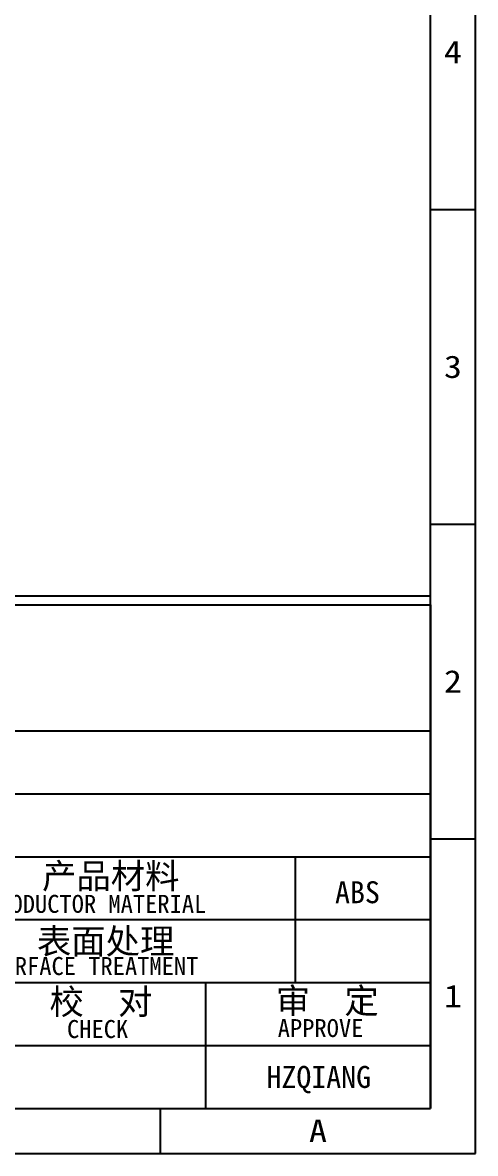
# Model space of a CAD drawing. Header units: millimetres. Extents: x 0 to 3909, y 0 to 1786.
# Drawn here: x 3808.7 to 3909.4, y 1365.6 to 1617.2 of the extents above; entities that cross this region are included whole.
import ezdxf
from ezdxf.enums import TextEntityAlignment as Align

# ---------------------------------------------------------------- set-up
doc = ezdxf.new("R2010")
doc.units = ezdxf.units.MM
doc.header["$MEASUREMENT"] = 0
doc.layers.get('0').update_dxf_attribs({"linetype": 'CONTINUOUS'})
doc.styles.add('STYLE1', font='', dxfattribs={"height": 4.5})
doc.styles.add('TEXTSTYLE_0', font='txt', dxfattribs={"width": 0.8})
doc.styles.add('仿宋', font='')
doc.styles.get('STYLE1').set_extended_font_data('仿宋_GB2312')
doc.styles.get('仿宋').set_extended_font_data('仿宋_GB2312')

# ---------------------------------------------------------------- blocks, each defined once
blk = doc.blocks.new('SUN_6HWZ35TKK40GSGJE8VEUYAXIAKM')
at = {"color": 7, "linetype": 'Continuous'}
for p, q in [((0, 0), (0, 420)), ((-10, 10), (-10, 410)), ((-10, 210), (0, 210)), ((-10, 140), (0, 140)), ((-10, 70), (0, 70)), ((-584, 10), (-10, 10)), ((-70, 0), (-70, 10)), ((-594, 0), (0, 0))]:
    blk.add_line(p, q, dxfattribs=at)
at = {"color": 2, "style": 'TEXTSTYLE_0'}
for s, width, p, p2 in [('4', 1.030029, (-6.99, 242.5), (-2.99, 242.5)), ('3', 1.030029, (-6.99, 172.5), (-2.99, 172.5)), ('2', 1.030029, (-6.99, 102.5), (-2.99, 102.5)), ('1', 1.030029, (-6.99, 32.5), (-2.99, 32.5)), ('A', 0.858217, (-36.99, 2.53), (-32.99, 2.53))]:
    blk.add_text(s, height=5, dxfattribs=dict(at, width=width)).set_placement(p, p2, align=Align.FIT)

msp = doc.modelspace()

# ---------------------------------------------------------------- linework, layer by layer
for p, q in [((3697.39621, 1489.61144), (3899.39621, 1489.61144)), ((3699.39621, 1487.61144), (3899.39621, 1487.61144)), ((3899.39621, 1487.61144), (3899.39621, 1375.61144)), ((3699.39621, 1459.61144), (3899.39621, 1459.61144)), ((3699.39621, 1445.61144), (3899.39621, 1445.61144)), ((3699.39621, 1431.61144), (3899.39621, 1431.61144)), ((3869.39621, 1403.61144), (3869.39621, 1431.61144)), ((3699.39621, 1417.61144), (3899.39621, 1417.61144)), ((3699.39621, 1403.61144), (3899.39621, 1403.61144)), ((3849.39621, 1403.61144), (3849.39621, 1375.61144)), ((3699.39621, 1389.61144), (3899.39621, 1389.61144)), ((3699.39621, 1375.61144), (3899.39621, 1375.61144))]:
    msp.add_line(p, q)
at = {"color": 7, "linetype": 'Continuous'}
msp.add_line((3350.59621, 1365.61144), (3909.39621, 1365.61144), dxfattribs=at)

# ---------------------------------------------------------------- block references
msp.add_blockref('SUN_6HWZ35TKK40GSGJE8VEUYAXIAKM', (3909.39621, 1365.61144))

# ---------------------------------------------------------------- texts
at = {"color": 3, "style": '仿宋'}
for s, height, p in [('产品材料', 5.6, (3813.05881, 1424.51847)), ('PRODUCTOR MATERIAL', 4, (3800.59864, 1419.11923)), ('表面处理', 5.6, (3811.91052, 1410.00838)), ('SURFACE TREATMENT', 4, (3801.5564, 1405.29521)), ('校  对', 5.6, (3814.70306, 1396.5436)), ('审  定', 5.6, (3865.00898, 1396.76085)), ('CHECK', 4, (3818.60269, 1391.27566)), ('APPROVE', 4, (3865.4553, 1391.4887))]:
    msp.add_text(s, height=height, dxfattribs=at).set_placement(p)
at = {"color": 6, "style": 'STYLE1'}
for s, p in [('ABS', (3883.18279, 1421.26275)), ('HZQIANG', (3874.58293, 1380.17138))]:
    msp.add_text(s, height=4.884694, dxfattribs=at).set_placement(p, align=Align.CENTER)

doc.saveas('drawing.dxf')
